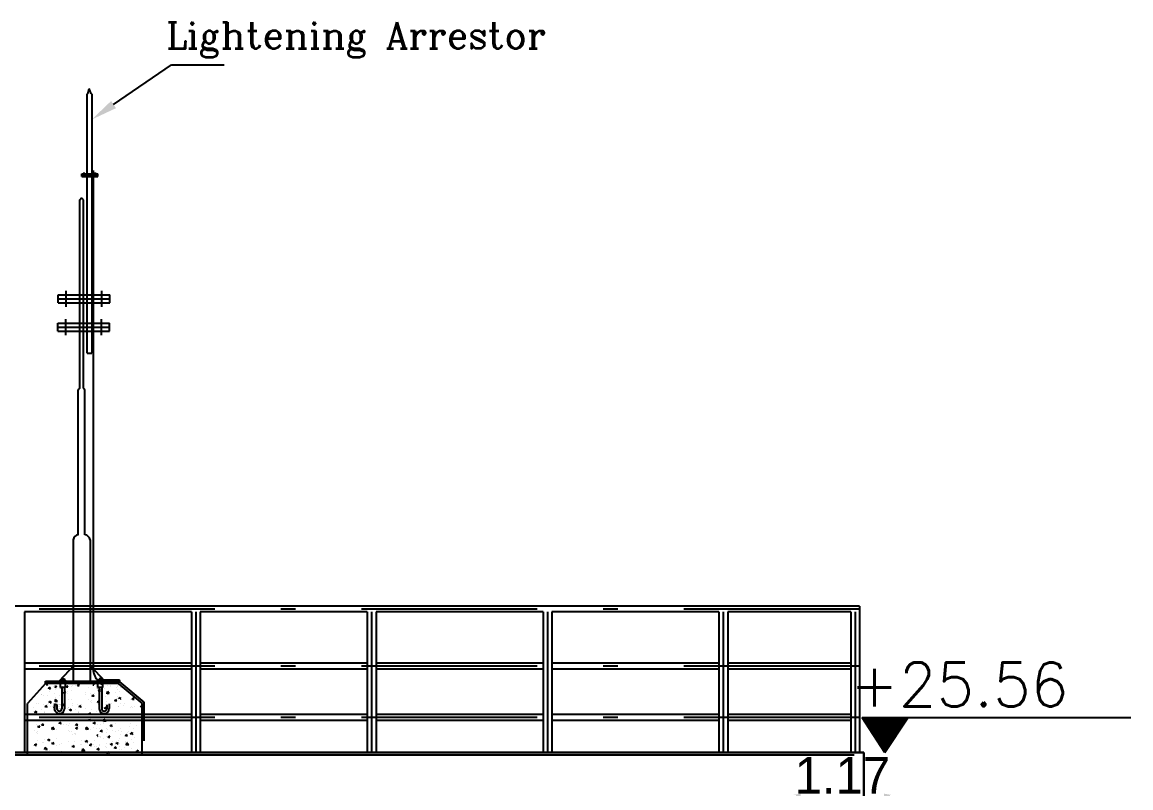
# Model space of a CAD drawing. Extents: x 152000 to 152174, y 158796 to 159332.
# Drawn here: x 152060.82 to 152068.38, y 159144.69 to 159149.92 of the extents above; entities that cross this region are included whole.
import ezdxf
from ezdxf import colors
from ezdxf.entities.mleader import LeaderData, LeaderLine
from ezdxf.math import Vec2, Vec3

# ---------------------------------------------------------------- set-up
doc = ezdxf.new("R2010")
doc.units = 0
doc.header["$LTSCALE"] = 3
doc.header["$MEASUREMENT"] = 0
doc.header["$PDMODE"] = 2
doc.header["$PDSIZE"] = 0.03
for name, pattern in [('AUSGEZOGEN', [0]), ('HIDDEN', [9.525, 6.35, -3.175]), ('STRICHPUNKT2', [0.7, 0.4, -0.15, 0, -0.15])]:
    doc.linetypes.add(name, pattern=pattern)
doc.layers.get('0').update_dxf_attribs({"linetype": 'CONTINUOUS'})
doc.layers.get('DEFPOINTS').update_dxf_attribs({"linetype": 'CONTINUOUS'})
for name, color, linetype in [('3', 4, 'CONTINUOUS'), ('4', 12, 'CONTINUOUS'), ('6', 2, 'CONTINUOUS'), ('BASE-COURSE', 1, 'CONTINUOUS'), ('BOUNDRY CT', 40, 'CONTINUOUS'), ('EBENE0', 7, 'AUSGEZOGEN'), ('HATCH', 40, 'CONTINUOUS'), ('MECNEK', 6, 'CONTINUOUS'), ('TEXTS', 1, 'CONTINUOUS')]:
    doc.layers.add(name, color=color, linetype=linetype)
doc.layers.add('LAND CORNERS', color=255, linetype='CONTINUOUS', lineweight=25)
doc.styles.add('ROMANC', font='ROMANC', dxfattribs={"height": 7})
doc.styles.add('ROMANS', font='romans.shx')
doc.dimstyles.new('mais 1-100 plan', dxfattribs={"dimtxt": 0.25, "dimasz": 0.1635, "dimexe": 0.18, "dimexo": 0.0625, "dimgap": 0, "dimtad": 1, "dimzin": 0, "dimdsep": 46, "dimtxsty": 'Standard', "dimblk": 'OBLIQUE', "dimcen": 0, "dimse1": 1, "dimse2": 1, "dimclrd": 8, "dimclrt": 4, "dimadec": 0, "dimazin": 0, "dimtfac": 1, "dimtix": 1, "dimtofl": 0, "dimtmove": 0, "dimatfit": 3, "dimldrblk": 'OBLIQUE', "dimfxl": 0.18, "dimtolj": 1, "dimtzin": 0, "dimarcsym": 0})

# ---------------------------------------------------------------- blocks, each defined once
blk = doc.blocks.new('A$C4AF0736A')
for p, q in [((5.3152, 3.788), (5.327, 3.8031)), ((5.3152, 2.5031), (5.3152, 3.788)), ((5.3389, 3.788), (5.327, 3.8031)), ((5.3389, 2.5031), (5.3389, 3.788)), ((5.364, 2.7415), (5.3965, 2.7415)), ((5.3045, 1.5031), (5.3045, 2.4918)), ((5.3496, 1.5031), (5.3496, 2.489)), ((5.269, 1.4692), (5.269, 0.5031)), ((5.3852, 1.4692), (5.3852, 0.5031)), ((5.2729, 0.6114), (5.1744, 0.5031)), ((5.3865, 0.6114), (5.485, 0.5031)), ((5.0806, 0.4874), (4.9581, 0.3506)), ((5.4507, 0.4872), (5.0992, 0.4873)), ((5.104, 0.4507), (5.106, 0.4611)), ((5.1144, 0.4526), (5.1064, 0.4621)), ((5.4658, 0.4872), (5.1143, 0.4873)), ((5.1534, 0.4556), (5.1534, 0.4556)), ((5.1636, 0.4835), (5.1636, 0.4835)), ((5.2228, 0.4611), (5.2247, 0.4715)), ((5.2333, 0.4629), (5.2234, 0.462)), ((5.2332, 0.4629), (5.2252, 0.4725)), ((5.252, 0.4872), (5.252, 0.4872)), ((5.5527, 0.4872), (5.4155, 0.4873)), ((5.5678, 0.4872), (5.4306, 0.4873)), ((5.4602, 0.4818), (5.4612, 0.4872)), ((5.4708, 0.4836), (5.4609, 0.4827)), ((5.4706, 0.4837), (5.4676, 0.4872)), ((5.4859, 0.456), (5.4859, 0.456)), ((5.5008, 0.4764), (5.5008, 0.4764)), ((5.5272, 0.4658), (5.5272, 0.4658)), ((5.5762, 0.4873), (5.7401, 0.3504)), ((5.5899, 0.4576), (5.5899, 0.4576)), ((5.5973, 0.4598), (5.5973, 0.4598)), ((5.051, 0.4096), (5.051, 0.4096)), ((5.0547, 0.4142), (5.0547, 0.4142)), ((5.0667, 0.4028), (5.0667, 0.4028)), ((5.0924, 0.4041), (5.0924, 0.4041)), ((5.1146, 0.4525), (5.1047, 0.4517)), ((5.1083, 0.4319), (5.1083, 0.4319)), ((5.1431, 0.4179), (5.1431, 0.4179)), ((5.1479, 0.3628), (5.1498, 0.3785)), ((5.1484, 0.4473), (5.1484, 0.4473)), ((5.1627, 0.3653), (5.1498, 0.3787)), ((5.1504, 0.3922), (5.1504, 0.3922)), ((5.1969, 0.3903), (5.1969, 0.3903)), ((5.2048, 0.4153), (5.2048, 0.4153)), ((5.2098, 0.4207), (5.2064, 0.4307)), ((5.2182, 0.4264), (5.2066, 0.4308)), ((5.2181, 0.4262), (5.2099, 0.4206)), ((5.2161, 0.4473), (5.2161, 0.4473)), ((5.2314, 0.4216), (5.2314, 0.4216)), ((5.2333, 0.4356), (5.2333, 0.4356)), ((5.2353, 0.3805), (5.2353, 0.3805)), ((5.2575, 0.4419), (5.2575, 0.4419)), ((5.2596, 0.382), (5.2596, 0.382)), ((5.3514, 0.411), (5.3514, 0.411)), ((5.3521, 0.4265), (5.3521, 0.4265)), ((5.3723, 0.3813), (5.3723, 0.3813)), ((5.3891, 0.4217), (5.3891, 0.4217)), ((5.4014, 0.4002), (5.4033, 0.4106)), ((5.4119, 0.402), (5.402, 0.4011)), ((5.4117, 0.402), (5.4038, 0.4115)), ((5.4072, 0.4035), (5.4072, 0.4035)), ((5.4148, 0.4182), (5.4148, 0.4182)), ((5.4477, 0.4339), (5.4443, 0.4439)), ((5.4561, 0.4396), (5.4445, 0.444)), ((5.456, 0.4394), (5.4478, 0.4338)), ((5.4611, 0.44), (5.4611, 0.44)), ((5.4662, 0.4143), (5.4662, 0.4143)), ((5.4879, 0.4009), (5.4879, 0.4009)), ((5.4965, 0.4327), (5.4965, 0.4327)), ((5.5158, 0.4195), (5.5011, 0.4172)), ((5.5013, 0.4175), (5.5031, 0.4332)), ((5.5161, 0.42), (5.5032, 0.4334)), ((5.5577, 0.4234), (5.5577, 0.4234)), ((5.5663, 0.3695), (5.5584, 0.379)), ((5.5707, 0.4005), (5.5707, 0.4005)), ((5.5719, 0.4436), (5.5719, 0.4436)), ((5.5739, 0.3885), (5.5739, 0.3885)), ((5.5867, 0.3804), (5.5834, 0.3904)), ((5.5951, 0.3862), (5.5836, 0.3906)), ((5.5849, 0.4364), (5.5849, 0.4364)), ((5.5951, 0.3859), (5.5868, 0.3804)), ((5.6747, 0.378), (5.6766, 0.3884)), ((5.6852, 0.3798), (5.6754, 0.3789)), ((5.6851, 0.3799), (5.6771, 0.3894)), ((4.958, 0), (4.9581, 0.3506)), ((4.9985, 0.3259), (4.9985, 0.3259)), ((5.0186, 0.3498), (5.0186, 0.3498)), ((5.0318, 0.3525), (5.0318, 0.3525)), ((5.052, 0.3074), (5.052, 0.3074)), ((5.0687, 0.3477), (5.0687, 0.3477)), ((5.081, 0.3262), (5.083, 0.3366)), ((5.0916, 0.328), (5.0817, 0.3271)), ((5.0914, 0.3281), (5.0834, 0.3376)), ((5.0869, 0.3296), (5.0869, 0.3296)), ((5.0945, 0.3443), (5.0945, 0.3443)), ((5.111, 0.3541), (5.1076, 0.3641)), ((5.1194, 0.3598), (5.1078, 0.3642)), ((5.1193, 0.3596), (5.111, 0.354)), ((5.1151, 0.3332), (5.1151, 0.3332)), ((5.1359, 0.3388), (5.1359, 0.3388)), ((5.1404, 0.3111), (5.1404, 0.3111)), ((5.1625, 0.3648), (5.1478, 0.3625)), ((5.1524, 0.3371), (5.1524, 0.3371)), ((5.1753, 0.3333), (5.1753, 0.3333)), ((5.1998, 0.3366), (5.2017, 0.347)), ((5.2103, 0.3384), (5.2004, 0.3375)), ((5.2101, 0.3384), (5.2022, 0.348)), ((5.2116, 0.3166), (5.2116, 0.3166)), ((5.2287, 0.3148), (5.2287, 0.3148)), ((5.2373, 0.3254), (5.2373, 0.3254)), ((5.2405, 0.325), (5.2405, 0.325)), ((5.25, 0.3006), (5.2467, 0.3106)), ((5.2584, 0.3063), (5.2468, 0.3108)), ((5.2583, 0.3061), (5.2501, 0.3006)), ((5.2636, 0.337), (5.2636, 0.337)), ((5.2644, 0.3525), (5.2644, 0.3525)), ((5.2846, 0.3074), (5.2846, 0.3074)), ((5.3013, 0.3477), (5.3013, 0.3477)), ((5.3136, 0.3262), (5.3155, 0.3366)), ((5.3242, 0.328), (5.3143, 0.3271)), ((5.324, 0.3281), (5.316, 0.3376)), ((5.3195, 0.3296), (5.3195, 0.3296)), ((5.3271, 0.3443), (5.3271, 0.3443)), ((5.3518, 0.3157), (5.3518, 0.3157)), ((5.3911, 0.3666), (5.3911, 0.3666)), ((5.3931, 0.3115), (5.3931, 0.3115)), ((5.3956, 0.3612), (5.3956, 0.3612)), ((5.3958, 0.3708), (5.3958, 0.3708)), ((5.4372, 0.3573), (5.4392, 0.3677)), ((5.4478, 0.3591), (5.4379, 0.3582)), ((5.4476, 0.3591), (5.4396, 0.3687)), ((5.4404, 0.3444), (5.4404, 0.3444)), ((5.4683, 0.3545), (5.4683, 0.3545)), ((5.4879, 0.3138), (5.4846, 0.3238)), ((5.4963, 0.3195), (5.4847, 0.324)), ((5.4962, 0.3193), (5.488, 0.3138)), ((5.4899, 0.3458), (5.4899, 0.3458)), ((5.4938, 0.3259), (5.4938, 0.3259)), ((5.4944, 0.3655), (5.4944, 0.3655)), ((5.5097, 0.349), (5.5097, 0.349)), ((5.5287, 0.3481), (5.5287, 0.3481)), ((5.556, 0.3677), (5.5579, 0.378)), ((5.5665, 0.3694), (5.5566, 0.3686)), ((5.5759, 0.3334), (5.5759, 0.3334)), ((5.5822, 0.3296), (5.5822, 0.3296)), ((5.591, 0.3489), (5.591, 0.3489)), ((5.6143, 0.3352), (5.6143, 0.3352)), ((5.6171, 0.3518), (5.6171, 0.3518)), ((5.6575, 0.3778), (5.6575, 0.3778)), ((5.6595, 0.3227), (5.6595, 0.3227)), ((5.6706, 0.3333), (5.6706, 0.3333)), ((5.677, 0.327), (5.677, 0.327)), ((5.6875, 0.3323), (5.6875, 0.3323)), ((5.7341, 0.3325), (5.7259, 0.327)), ((5.74, 0), (5.7401, 0.3504)), ((5.0121, 0.2874), (5.0088, 0.2974)), ((5.0205, 0.2932), (5.0089, 0.2976)), ((5.0205, 0.2929), (5.0122, 0.2874)), ((5.0707, 0.2926), (5.0707, 0.2926)), ((5.0753, 0.2872), (5.0753, 0.2872)), ((5.0754, 0.2968), (5.0754, 0.2968)), ((5.138, 0.279), (5.138, 0.279)), ((5.1543, 0.282), (5.1543, 0.282)), ((5.172, 0.2802), (5.172, 0.2802)), ((5.3033, 0.2926), (5.3033, 0.2926)), ((5.3079, 0.2872), (5.3079, 0.2872)), ((5.308, 0.2968), (5.308, 0.2968)), ((5.3784, 0.2757), (5.3803, 0.2861)), ((5.3838, 0.234), (5.3804, 0.244)), ((5.3887, 0.2775), (5.3808, 0.287)), ((5.3921, 0.2395), (5.3839, 0.234)), ((5.4291, 0.2963), (5.4291, 0.2963)), ((5.4491, 0.2975), (5.4491, 0.2975)), ((5.4616, 0.2304), (5.4616, 0.2304)), ((5.4938, 0.2308), (5.4791, 0.2286)), ((5.4793, 0.2288), (5.4811, 0.2445)), ((5.4941, 0.2313), (5.4812, 0.2448)), ((5.4919, 0.2907), (5.4919, 0.2907)), ((5.4927, 0.2322), (5.4927, 0.2322)), ((5.5118, 0.2892), (5.5118, 0.2892)), ((5.5533, 0.2837), (5.5533, 0.2837)), ((5.0029, 0.1693), (5.0029, 0.1693)), ((5.0196, 0.2097), (5.0196, 0.2097)), ((5.0216, 0.1546), (5.0216, 0.1546)), ((5.0263, 0.1588), (5.0263, 0.1588)), ((5.0319, 0.1882), (5.0338, 0.1986)), ((5.0424, 0.19), (5.0325, 0.1891)), ((5.0423, 0.19), (5.0343, 0.1995)), ((5.0378, 0.1915), (5.0378, 0.1915)), ((5.0453, 0.2062), (5.0453, 0.2062)), ((5.058, 0.2017), (5.0599, 0.2121)), ((5.0686, 0.2035), (5.0587, 0.2026)), ((5.0684, 0.2036), (5.0604, 0.2131)), ((5.126, 0.175), (5.1278, 0.1898)), ((5.1407, 0.1766), (5.1278, 0.1901)), ((5.1405, 0.1761), (5.1287, 0.1743)), ((5.1583, 0.1718), (5.1583, 0.1718)), ((5.1768, 0.2121), (5.1787, 0.2225)), ((5.1873, 0.2139), (5.1774, 0.213)), ((5.1871, 0.2139), (5.1792, 0.2234)), ((5.1815, 0.2137), (5.1815, 0.2137)), ((5.2053, 0.2057), (5.2053, 0.2057)), ((5.223, 0.2082), (5.223, 0.2082)), ((5.2399, 0.204), (5.2399, 0.204)), ((5.2404, 0.1646), (5.2404, 0.1646)), ((5.2413, 0.2152), (5.2413, 0.2152)), ((5.2433, 0.1601), (5.2433, 0.1601)), ((5.2601, 0.1589), (5.2601, 0.1589)), ((5.2768, 0.1992), (5.2768, 0.1992)), ((5.2891, 0.1777), (5.2911, 0.1881)), ((5.2997, 0.1795), (5.2898, 0.1787)), ((5.2906, 0.2017), (5.2925, 0.2121)), ((5.3012, 0.2035), (5.2913, 0.2026)), ((5.2995, 0.1796), (5.2915, 0.1891)), ((5.301, 0.2036), (5.293, 0.2131)), ((5.295, 0.1811), (5.295, 0.1811)), ((5.3026, 0.1958), (5.3026, 0.1958)), ((5.3586, 0.175), (5.3604, 0.1898)), ((5.3733, 0.1766), (5.3604, 0.1901)), ((5.3731, 0.1761), (5.3613, 0.1743)), ((5.3909, 0.1718), (5.3909, 0.1718)), ((5.4094, 0.2121), (5.4113, 0.2225)), ((5.4098, 0.1851), (5.4098, 0.1851)), ((5.4199, 0.2139), (5.41, 0.213)), ((5.4197, 0.2139), (5.4118, 0.2234)), ((5.4141, 0.2137), (5.4141, 0.2137)), ((5.4316, 0.1807), (5.4316, 0.1807)), ((5.4379, 0.2057), (5.4379, 0.2057)), ((5.4467, 0.1803), (5.4467, 0.1803)), ((5.4556, 0.2082), (5.4556, 0.2082)), ((5.459, 0.1588), (5.4609, 0.1691)), ((5.4696, 0.1605), (5.4597, 0.1597)), ((5.4694, 0.1606), (5.4614, 0.1701)), ((5.4649, 0.1621), (5.4649, 0.1621)), ((5.4706, 0.1534), (5.4706, 0.1534)), ((5.4725, 0.1768), (5.4725, 0.1768)), ((5.473, 0.1646), (5.473, 0.1646)), ((5.4739, 0.2152), (5.4739, 0.2152)), ((5.4949, 0.1559), (5.4949, 0.1559)), ((5.4959, 0.1805), (5.4959, 0.1805)), ((5.5055, 0.1757), (5.5055, 0.1757)), ((5.5282, 0.1938), (5.5248, 0.2038)), ((5.5366, 0.1995), (5.525, 0.2039)), ((5.5365, 0.1993), (5.5283, 0.1937)), ((5.5362, 0.1669), (5.5362, 0.1669)), ((5.5581, 0.2138), (5.5581, 0.2138)), ((5.559, 0.1572), (5.559, 0.1572)), ((5.5819, 0.168), (5.5819, 0.168)), ((5.5939, 0.1794), (5.5939, 0.1794)), ((5.5989, 0.1586), (5.5989, 0.1586)), ((5.6403, 0.1531), (5.6403, 0.1531)), ((5.6473, 0.1609), (5.6473, 0.1609)), ((5.6546, 0.1972), (5.6546, 0.1972)), ((5.6635, 0.2125), (5.6635, 0.2125)), ((5.6655, 0.1574), (5.6655, 0.1574)), ((5.6822, 0.1831), (5.6822, 0.1831)), ((5.7013, 0.2046), (5.7013, 0.2046)), ((5.0236, 0.0995), (5.0236, 0.0995)), ((5.0262, 0.1492), (5.0262, 0.1492)), ((5.0596, 0.0843), (5.0596, 0.0843)), ((5.0697, 0.0839), (5.0697, 0.0839)), ((5.0707, 0.1074), (5.0707, 0.1074)), ((5.1021, 0.096), (5.0987, 0.106)), ((5.1105, 0.1017), (5.0989, 0.1061)), ((5.1104, 0.1015), (5.1021, 0.0959)), ((5.1072, 0.0888), (5.1072, 0.0888)), ((5.1276, 0.074), (5.1295, 0.0844)), ((5.1382, 0.0758), (5.1283, 0.0749)), ((5.138, 0.0759), (5.13, 0.0854)), ((5.159, 0.1111), (5.159, 0.1111)), ((5.1922, 0.0772), (5.1922, 0.0772)), ((5.2396, 0.0932), (5.2396, 0.0932)), ((5.2665, 0.1429), (5.2665, 0.1429)), ((5.2788, 0.1441), (5.2788, 0.1441)), ((5.2808, 0.089), (5.2808, 0.089)), ((5.2834, 0.1387), (5.2834, 0.1387)), ((5.2835, 0.1483), (5.2835, 0.1483)), ((5.3279, 0.0969), (5.3279, 0.0969)), ((5.3593, 0.0855), (5.3559, 0.0955)), ((5.3677, 0.0912), (5.3561, 0.0957)), ((5.3676, 0.091), (5.3594, 0.0855)), ((5.3644, 0.0784), (5.3644, 0.0784)), ((5.4163, 0.1007), (5.4163, 0.1007)), ((5.43, 0.1399), (5.43, 0.1399)), ((5.4377, 0.1329), (5.4305, 0.1357)), ((5.4377, 0.1327), (5.4305, 0.1278)), ((5.4337, 0.1208), (5.4337, 0.1208)), ((5.4487, 0.1252), (5.4487, 0.1252)), ((5.4533, 0.1198), (5.4533, 0.1198)), ((5.4534, 0.1294), (5.4534, 0.1294)), ((5.4752, 0.1154), (5.4752, 0.1154)), ((5.4978, 0.078), (5.4978, 0.078)), ((5.4979, 0.1254), (5.4979, 0.1254)), ((5.51, 0.1186), (5.5119, 0.129)), ((5.5205, 0.1204), (5.5106, 0.1195)), ((5.5203, 0.1205), (5.5124, 0.13)), ((5.5292, 0.0665), (5.5258, 0.0765)), ((5.5376, 0.0723), (5.526, 0.0767)), ((5.5384, 0.0915), (5.5384, 0.0915)), ((5.5684, 0.0737), (5.5651, 0.0837)), ((5.5768, 0.0794), (5.5652, 0.0839)), ((5.5767, 0.0792), (5.5685, 0.0737)), ((5.5797, 0.1016), (5.5797, 0.1016)), ((5.5839, 0.1129), (5.5839, 0.1129)), ((5.5862, 0.0817), (5.5862, 0.0817)), ((5.5914, 0.1393), (5.5914, 0.1393)), ((5.6268, 0.0952), (5.6268, 0.0952)), ((5.6287, 0.129), (5.6306, 0.1394)), ((5.6392, 0.1308), (5.6293, 0.1299)), ((5.6391, 0.1308), (5.6311, 0.1404)), ((5.634, 0.0675), (5.6358, 0.0832)), ((5.6487, 0.07), (5.6358, 0.0835)), ((5.6424, 0.0933), (5.6424, 0.0933)), ((5.6672, 0.1403), (5.6639, 0.1503)), ((5.6756, 0.1461), (5.664, 0.1505)), ((5.6756, 0.1458), (5.6673, 0.1403)), ((5.6675, 0.1023), (5.6675, 0.1023)), ((5.6838, 0.0878), (5.6838, 0.0878)), ((5.6879, 0.1227), (5.6879, 0.1227)), ((5.0089, 0.0637), (5.0108, 0.0741)), ((5.0194, 0.0655), (5.0095, 0.0646)), ((5.0193, 0.0655), (5.0113, 0.075)), ((5.0769, 0.0369), (5.0786, 0.0518)), ((5.0916, 0.0386), (5.0787, 0.052)), ((5.0914, 0.0381), (5.0796, 0.0363)), ((5.1092, 0.0337), (5.1092, 0.0337)), ((5.1324, 0.0756), (5.1324, 0.0756)), ((5.1561, 0.0677), (5.1561, 0.0677)), ((5.1738, 0.0701), (5.1738, 0.0701)), ((5.1913, 0.0265), (5.1913, 0.0265)), ((5.2661, 0.0532), (5.2681, 0.0636)), ((5.2767, 0.055), (5.2668, 0.0541)), ((5.2765, 0.0551), (5.2685, 0.0646)), ((5.3168, 0.0738), (5.3168, 0.0738)), ((5.327, 0.0734), (5.327, 0.0734)), ((5.3341, 0.0265), (5.3359, 0.0413)), ((5.3488, 0.0281), (5.3359, 0.0416)), ((5.3486, 0.0276), (5.3368, 0.0258)), ((5.3664, 0.0233), (5.3664, 0.0233)), ((5.3849, 0.0636), (5.3868, 0.074)), ((5.3954, 0.0654), (5.3855, 0.0645)), ((5.3952, 0.0654), (5.3873, 0.075)), ((5.3896, 0.0652), (5.3896, 0.0652)), ((5.4094, 0.0743), (5.4094, 0.0743)), ((5.4134, 0.0572), (5.4134, 0.0572)), ((5.4311, 0.0597), (5.4311, 0.0597)), ((5.436, 0.0343), (5.4379, 0.0446)), ((5.4466, 0.036), (5.4367, 0.0352)), ((5.4464, 0.0361), (5.4384, 0.0456)), ((5.4485, 0.0161), (5.4485, 0.0161)), ((5.4494, 0.0667), (5.4494, 0.0667)), ((5.4507, 0.07), (5.4507, 0.07)), ((5.4867, 0.0548), (5.4867, 0.0548)), ((5.4968, 0.0545), (5.4968, 0.0545)), ((5.504, 0.0075), (5.5058, 0.0224)), ((5.5187, 0.0092), (5.5058, 0.0226)), ((5.5375, 0.072), (5.5293, 0.0665)), ((5.5343, 0.0594), (5.5343, 0.0594)), ((5.5547, 0.0446), (5.5567, 0.055)), ((5.5653, 0.0464), (5.5554, 0.0455)), ((5.5651, 0.0465), (5.5571, 0.056)), ((5.5595, 0.0462), (5.5595, 0.0462)), ((5.5832, 0.0382), (5.5832, 0.0382)), ((5.5859, 0.0578), (5.5859, 0.0578)), ((5.601, 0.0407), (5.601, 0.0407)), ((5.6193, 0.0477), (5.6193, 0.0477)), ((5.6485, 0.0695), (5.6338, 0.0673)), ((5.6695, 0.0472), (5.6695, 0.0472)), ((5.7061, 0.0243), (5.7041, 0.0303)), ((5.7159, 0.026), (5.7043, 0.0305))]:
    blk.add_line(p, q)
for centre, radius, start, end in [((5.3203, 2.4881), 0.0158, 108.74701, 176.87109), ((5.3338, 2.4881), 0.0158, 3.12891, 71.25299), ((5.3104, 1.4613), 0.0422, 98.02952, 169.15838), ((5.3437, 1.4613), 0.0422, 10.84162, 81.97048)]:
    blk.add_arc(centre, radius, start, end)
at = {"layer": 'BASE-COURSE', "linetype": 'HIDDEN', "ltscale": 2}
for p, q in [((5.4053, 3.9895), (5.4053, 0.5989)), ((5.4327, 0.5132), (5.5866, 0.5132)), ((5.5866, 0.5092), (5.5866, 0.5132)), ((5.5866, 0.5092), (5.5866, 0.4991)), ((5.5866, 0.4991), (5.7508, 0.3596)), ((5.7508, 0.3596), (5.7507, 0.0967))]:
    blk.add_line(p, q, dxfattribs=at)
blk.add_arc((5.5303, 0.5919), 0.1254, 174.96441, 218.87718, dxfattribs=at)
at = {"layer": 'BOUNDRY CT', "ltscale": 0.5}
for p, q in [((5.3689, 4.5127), (5.3795, 4.5494)), ((5.3915, 4.5126), (5.3795, 4.5494)), ((5.3639, 4.5127), (5.3689, 4.5127)), ((5.364, 2.7415), (5.3639, 4.5126)), ((5.3965, 4.5126), (5.3915, 4.5126)), ((5.3965, 4.5126), (5.3965, 2.7415))]:
    blk.add_line(p, q, dxfattribs=at)
at = {"layer": 'EBENE0', "color": 3, "linetype": 'AUSGEZOGEN'}
blk.add_line((0, 0), (10.6, 0), dxfattribs=at)
at = {"layer": 'HATCH'}
for p, q in [((5.0856, 0.4814), (5.0906, 0.4873)), ((5.0856, 0.4814), (5.0958, 0.4805)), ((5.0958, 0.4805), (5.0945, 0.4873)), ((5.104, 0.4725), (5.104, 0.4725)), ((5.1324, 0.4678), (5.1324, 0.4678)), ((5.1402, 0.4631), (5.1402, 0.4631)), ((5.1449, 0.4683), (5.1568, 0.4729)), ((5.1449, 0.4683), (5.1533, 0.4626)), ((5.1533, 0.4626), (5.1568, 0.4729)), ((5.1562, 0.4636), (5.1562, 0.4636)), ((5.1751, 0.4567), (5.1751, 0.4567)), ((5.1761, 0.48), (5.1761, 0.48)), ((5.177, 0.4552), (5.177, 0.4552)), ((5.18, 0.4726), (5.18, 0.4726)), ((5.1802, 0.4562), (5.1802, 0.4562)), ((5.1828, 0.4579), (5.1828, 0.4579)), ((5.1947, 0.4687), (5.1947, 0.4687)), ((5.1961, 0.4627), (5.1961, 0.4627)), ((5.2012, 0.4622), (5.2012, 0.4622)), ((5.2038, 0.4639), (5.2038, 0.4639)), ((5.207, 0.4652), (5.207, 0.4652)), ((5.2119, 0.4572), (5.2119, 0.4572)), ((5.2168, 0.4568), (5.2168, 0.4568)), ((5.2225, 0.4782), (5.2225, 0.4782)), ((5.2598, 0.4669), (5.2598, 0.4669)), ((5.266, 0.473), (5.266, 0.473)), ((5.2866, 0.4725), (5.2866, 0.4725)), ((5.299, 0.469), (5.299, 0.469)), ((5.2995, 0.4746), (5.3077, 0.4843)), ((5.2995, 0.4746), (5.3096, 0.4737)), ((5.3096, 0.4737), (5.3077, 0.4844)), ((5.3756, 0.463), (5.3756, 0.463)), ((5.4048, 0.4799), (5.4112, 0.4789)), ((5.4112, 0.4789), (5.4103, 0.4873)), ((5.43, 0.4567), (5.43, 0.4567)), ((5.431, 0.48), (5.431, 0.48)), ((5.4319, 0.4552), (5.4319, 0.4552)), ((5.4351, 0.4562), (5.4351, 0.4562)), ((5.4377, 0.4579), (5.4377, 0.4579)), ((5.4668, 0.4572), (5.4668, 0.4572)), ((5.4717, 0.4568), (5.4717, 0.4568)), ((5.5217, 0.4762), (5.5217, 0.4762)), ((5.5637, 0.4619), (5.5637, 0.4619)), ((5.5708, 0.4738), (5.5708, 0.4738)), ((5.5743, 0.4682), (5.5743, 0.4682)), ((5.5805, 0.4743), (5.5805, 0.4743)), ((5.1744, 0.4058), (5.1744, 0.4058)), ((5.181, 0.4537), (5.181, 0.4537)), ((5.4359, 0.4537), (5.4359, 0.4537)), ((5.4379, 0.4532), (5.4379, 0.4532)), ((5.1358, 0.348), (5.1358, 0.348)), ((5.1359, 0.3128), (5.1359, 0.3128)), ((5.1418, 0.3214), (5.1372, 0.3312)), ((5.1383, 0.3366), (5.1383, 0.3366)), ((5.1398, 0.3134), (5.1398, 0.3134)), ((5.1409, 0.3383), (5.1409, 0.3383)), ((5.1409, 0.3383), (5.1409, 0.3383)), ((5.1442, 0.3162), (5.1442, 0.3162)), ((5.1453, 0.3167), (5.1453, 0.3167)), ((5.1491, 0.3303), (5.1491, 0.3303)), ((5.1513, 0.3301), (5.1513, 0.3301)), ((5.1538, 0.3436), (5.1538, 0.3436)), ((5.1569, 0.3347), (5.1569, 0.3347)), ((5.1571, 0.3526), (5.1571, 0.3526)), ((5.1584, 0.3336), (5.1584, 0.3336)), ((5.1629, 0.3444), (5.1629, 0.3444)), ((5.1635, 0.3239), (5.1635, 0.3239)), ((5.1646, 0.3288), (5.1646, 0.3288)), ((5.1648, 0.3504), (5.1648, 0.3504)), ((5.1672, 0.3306), (5.1672, 0.3306)), ((5.1672, 0.3306), (5.1672, 0.3306)), ((5.169, 0.3415), (5.169, 0.3415)), ((5.1717, 0.3159), (5.1717, 0.3159)), ((5.1739, 0.3156), (5.1739, 0.3156)), ((5.1767, 0.3461), (5.1767, 0.3461)), ((5.1785, 0.3445), (5.1785, 0.3445)), ((5.1795, 0.3202), (5.1795, 0.3202)), ((5.1801, 0.3359), (5.1801, 0.3359)), ((5.1825, 0.3431), (5.1825, 0.3431)), ((5.1827, 0.3145), (5.1827, 0.3145)), ((5.1834, 0.3449), (5.1834, 0.3449)), ((5.1809, 0.292), (5.1809, 0.292))]:
    blk.add_line(p, q, dxfattribs=at)
at = {"layer": 'MECNEK'}
for p, q in [((5.328, 3.9662), (5.4384, 3.9662)), ((5.328, 3.9492), (5.328, 3.9662)), ((5.328, 3.9577), (5.4384, 3.9577)), ((5.328, 3.9492), (5.4384, 3.9492)), ((5.345, 3.9407), (5.345, 3.9747)), ((5.4214, 3.9407), (5.4214, 3.9747)), ((5.4384, 3.9492), (5.4384, 3.9662)), ((5.1665, 3.1405), (5.52, 3.1405)), ((5.1665, 3.0861), (5.1665, 3.1405)), ((5.1665, 3.1133), (5.52, 3.1133)), ((5.2209, 3.0589), (5.2209, 3.1677)), ((5.4656, 3.0589), (5.4656, 3.1677)), ((5.52, 3.0861), (5.52, 3.1405)), ((5.1665, 3.0861), (5.52, 3.0861)), ((5.219, 2.8655), (5.219, 2.9742)), ((5.4637, 2.8655), (5.4637, 2.9742)), ((5.1646, 2.947), (5.5181, 2.947)), ((5.1646, 2.8926), (5.1646, 2.947)), ((5.1646, 2.9198), (5.5181, 2.9198)), ((5.1646, 2.8926), (5.5181, 2.8926)), ((5.5181, 2.8926), (5.5181, 2.947)), ((5.1839, 0.5116), (5.2179, 0.5116)), ((5.2179, 0.5116), (5.1839, 0.5116)), ((5.1839, 0.4606), (5.1839, 0.5116)), ((5.2179, 0.4606), (5.1839, 0.4606)), ((5.1924, 0.5201), (5.1924, 0.5116)), ((5.1924, 0.5201), (5.2094, 0.5201)), ((5.1924, 0.4606), (5.1924, 0.3149)), ((5.2094, 0.5201), (5.2094, 0.5116)), ((5.2094, 0.4606), (5.2094, 0.3144)), ((5.2179, 0.4606), (5.2179, 0.5116)), ((5.2179, 0.5031), (5.4388, 0.5031)), ((5.4728, 0.5116), (5.4388, 0.5116)), ((5.4388, 0.4606), (5.4388, 0.5116)), ((5.4728, 0.4606), (5.4388, 0.4606)), ((5.4643, 0.5201), (5.4473, 0.5201)), ((5.4473, 0.5201), (5.4473, 0.5116)), ((5.4473, 0.4606), (5.4473, 0.3144)), ((5.4643, 0.5201), (5.4643, 0.5116)), ((5.4643, 0.4606), (5.4643, 0.3149)), ((5.4728, 0.4606), (5.4728, 0.5116)), ((5.1415, 0.3502), (5.1415, 0.318)), ((5.1415, 0.3502), (5.1584, 0.3417)), ((5.1584, 0.3417), (5.1584, 0.3149)), ((5.4983, 0.3417), (5.4983, 0.3149)), ((5.5153, 0.3502), (5.5153, 0.318))]:
    blk.add_line(p, q, dxfattribs=at)
blk.add_lwpolyline([(5.0806, 0.5031), (5.5762, 0.5031), (5.5762, 0.4873), (5.0806, 0.4873)], close=True, dxfattribs=at)
for centre, radius, start, end in [((5.1754, 0.3162), 0.034, 176.97472, 356.97472), ((5.1754, 0.3162), 0.017, 184.27591, 355.72409), ((5.4813, 0.3162), 0.034, 183.02528, 3.02528), ((5.4813, 0.3162), 0.017, 184.27591, 355.72409)]:
    blk.add_arc(centre, radius, start, end, dxfattribs=at)
blk = doc.blocks.new('*D150')
at = {"layer": 'DEFPOINTS', "color": 0, "transparency": 16777216}
for p in [(152066.9975, 159144.6051), (152066.9975, 159144.2058), (152065.8289, 159144.0759)]:
    blk.add_point(p, dxfattribs=at)
at = {"layer": 'LAND CORNERS', "color": 2, "lineweight": -2, "transparency": 16777216}
blk.add_line((152066.1289, 159144.6051), (152066.6975, 159144.6051), dxfattribs=at)
at = {"layer": 'LAND CORNERS', "color": 2, "transparency": 16777216}
for points in [[(152066.1289, 159144.6551), (152066.1289, 159144.5551), (152065.8289, 159144.6051)], [(152066.6975, 159144.6551), (152066.6975, 159144.5551), (152066.9975, 159144.6051)]]:
    blk.add_solid(points, dxfattribs=at)
at = {"layer": 'LAND CORNERS', "color": 2, "transparency": 16777216, "insert": (152066.4132, 159144.7801), "char_height": 0.25, "attachment_point": 5}
blk.add_mtext('\\A1;1.17', dxfattribs=at)
blk = doc.blocks.new('_OBLIQUE')
at = {"color": 0, "linetype": 'ByBlock'}
blk.add_line((-0.5, -0.5), (0.5, 0.5), dxfattribs=at)

msp = doc.modelspace()

# ---------------------------------------------------------------- hatches: boundary and pattern name
at = {"layer": 'TEXTS'}
h = msp.add_hatch(dxfattribs=at)
h.set_pattern_fill('ANSI31', color=0, scale=0.03)
h.set_pattern_definition([(45, (302.9711648, -8.187819), (-0.00265165042945, 0.00265165042945), [])])
h.paths.add_polyline_path([(152066.8589, 159145.17308), (152066.54867, 159145.17507), (152066.70245, 159144.93507)])

# ---------------------------------------------------------------- linework, layer by layer
at = {"layer": '4', "color": 8, "linetype": 'AUSGEZOGEN'}
for p, q in [((152055.9608, 159144.93507), (152066.5608, 159144.93507)), ((152066.5608, 159144.93507), (152066.5608, 159138.62507))]:
    msp.add_line(p, q, dxfattribs=at)
at = {"layer": '6', "color": 8, "linetype": 'AUSGEZOGEN'}
msp.add_line((152066.5608, 159138.62507), (152066.5608, 159144.93507), dxfattribs=at)
at = {"layer": 'EBENE0', "color": 8, "linetype": 'AUSGEZOGEN'}
for p, q in [((152066.5308, 159145.93507), (152055.9908, 159145.93507)), ((152060.8308, 159145.89507), (152060.8308, 159144.93507)), ((152061.9708, 159145.89507), (152060.8308, 159145.89507)), ((152061.9708, 159145.89507), (152061.9708, 159144.93507)), ((152062.0308, 159145.89507), (152062.0308, 159144.93507)), ((152063.1708, 159145.89507), (152062.0308, 159145.89507)), ((152063.1708, 159145.89507), (152063.1708, 159144.93507)), ((152063.2308, 159145.89507), (152063.2308, 159144.93507)), ((152064.3708, 159145.89507), (152063.2308, 159145.89507)), ((152064.3708, 159145.89507), (152064.3708, 159144.93507)), ((152064.4308, 159145.89507), (152064.4308, 159144.93507)), ((152065.5708, 159145.89507), (152064.4308, 159145.89507)), ((152065.5708, 159145.89507), (152065.5708, 159144.93507)), ((152065.6308, 159145.89507), (152065.6308, 159144.93507)), ((152066.4708, 159145.89507), (152065.6308, 159145.89507)), ((152066.4708, 159145.89507), (152066.4708, 159144.93507)), ((152066.5308, 159145.93507), (152066.5308, 159144.93507)), ((152061.9708, 159145.54507), (152060.8308, 159145.54507)), ((152063.1708, 159145.54507), (152062.0308, 159145.54507)), ((152064.3708, 159145.54507), (152063.2308, 159145.54507)), ((152065.5708, 159145.54507), (152064.4308, 159145.54507)), ((152066.4708, 159145.54507), (152065.6308, 159145.54507)), ((152061.9708, 159145.50507), (152060.8308, 159145.50507)), ((152063.1708, 159145.50507), (152062.0308, 159145.50507)), ((152064.3708, 159145.50507), (152063.2308, 159145.50507)), ((152065.5708, 159145.50507), (152064.4308, 159145.50507)), ((152066.4708, 159145.50507), (152065.6308, 159145.50507)), ((152061.9708, 159145.19507), (152060.8308, 159145.19507)), ((152061.9708, 159145.15507), (152060.8308, 159145.15507)), ((152063.1708, 159145.19507), (152062.0308, 159145.19507)), ((152063.1708, 159145.15507), (152062.0308, 159145.15507)), ((152064.3708, 159145.19507), (152063.2308, 159145.19507)), ((152064.3708, 159145.15507), (152063.2308, 159145.15507)), ((152065.5708, 159145.19507), (152064.4308, 159145.19507)), ((152065.5708, 159145.15507), (152064.4308, 159145.15507)), ((152066.4708, 159145.19507), (152065.6308, 159145.19507)), ((152066.4708, 159145.15507), (152065.6308, 159145.15507)), ((152066.5608, 159144.93507), (152055.9608, 159144.93507)), ((152066.5608, 159144.93507), (152055.9608, 159144.93507))]:
    msp.add_line(p, q, dxfattribs=at)
at = {"layer": 'EBENE0', "color": 8, "linetype": 'STRICHPUNKT2'}
for p, q in [((152066.5308, 159145.91507), (152055.9908, 159145.91507)), ((152062.0008, 159145.89507), (152062.0008, 159144.93507)), ((152063.2008, 159145.89507), (152063.2008, 159144.93507)), ((152064.4008, 159145.89507), (152064.4008, 159144.93507)), ((152065.6008, 159145.89507), (152065.6008, 159144.93507)), ((152066.5008, 159145.89507), (152066.5008, 159144.93507)), ((152066.5308, 159145.52507), (152055.9908, 159145.52507)), ((152066.5308, 159145.17507), (152055.9908, 159145.17507))]:
    msp.add_line(p, q, dxfattribs=at)
at = {"layer": 'TEXTS', "color": 0}
for p, q in [((152066.70245, 159144.93507), (152066.54867, 159145.17507)), ((152066.54867, 159145.17507), (152068.38186, 159145.17507)), ((152066.70245, 159144.93507), (152066.8589, 159145.17308))]:
    msp.add_line(p, q, dxfattribs=at)

# ---------------------------------------------------------------- block references
at = {"layer": 'LAND CORNERS'}
msp.add_blockref('A$C4AF0736A', (152055.89436, 159144.91901), dxfattribs=at)

# ---------------------------------------------------------------- texts
at = {"color": 7, "style": 'ROMANC'}
msp.add_text('Lightening Arrestor', height=0.18, dxfattribs=at).set_placement((152061.79985, 159149.74038))
at = {"layer": '3', "color": 7, "linetype": 'Continuous', "style": 'ROMANS'}
msp.add_text('+25.56', height=0.3, dxfattribs=at).set_placement((152066.46432, 159145.24995))

# ---------------------------------------------------------------- dimensions: what is measured, and where the dimension line sits
at = {"layer": 'LAND CORNERS'}
dim = msp.add_linear_dim(base=(152066.99748, 159144.60511), p1=(152065.8289, 159144.07594), p2=(152066.99748, 159144.20581), dimstyle='mais 1-100 plan', override={"dimasz": 0.3, "dimgap": 0.05, "dimsah": 1, "dimclrd": 2, "dimclrt": 2, "dimfxlon": 1, "dimarcsym": 1}, dxfattribs=at)
dim.commit()
dim.dimension.update_dxf_attribs({"geometry": '*D150', "text_midpoint": (152066.41319, 159144.78011)})

# ---------------------------------------------------------------- leaders
at = {"layer": 'LAND CORNERS', "color": 7}
ml = msp.add_multileader_mtext('Standard', dxfattribs=at)
ml.set_content('', color=7)
ml.set_leader_properties()
ml.build(insert=Vec2(0, 0))
ml.multileader.update_dxf_attribs({"text_right_attachment_type": 6, "dogleg_length": 0.36, "arrow_head_size": 0.18})
ctx = ml.context
ctx.base_point, ctx.char_height, ctx.arrow_head_size, ctx.landing_gap_size, ctx.plane_origin = Vec3(152062.19484, 159149.62885), 0.18, 0.18, 0.09, Vec3(152061.2909, 159149.25615)
ctx.right_attachment = 6
notes = []
notes.append((ctx, [(0, (1, 1, 0), (152061.83484, 159149.62885), (1, 0), 0.36, [(0, [(152061.2909, 159149.25615)], 0, [])])]))
ctx.mtext.insert, ctx.mtext.flow_direction = Vec3(152062.28484, 159149.71885), 5
for ctx, leaders in notes:
    for number, flags, end, landing, length, lines in leaders:
        leader = LeaderData()
        leader.index, (leader.has_last_leader_line, leader.has_dogleg_vector, leader.attachment_direction) = number, flags
        leader.last_leader_point, leader.dogleg_vector, leader.dogleg_length = Vec3(end), Vec3(landing), length
        for number, points, colour, breaks in lines:
            line = LeaderLine()
            line.index, line.vertices, line.color, line.breaks = number, Vec3.list(points), colors.encode_raw_color(colour), breaks
            leader.lines.append(line)
        ctx.leaders.append(leader)

doc.saveas('drawing.dxf')
